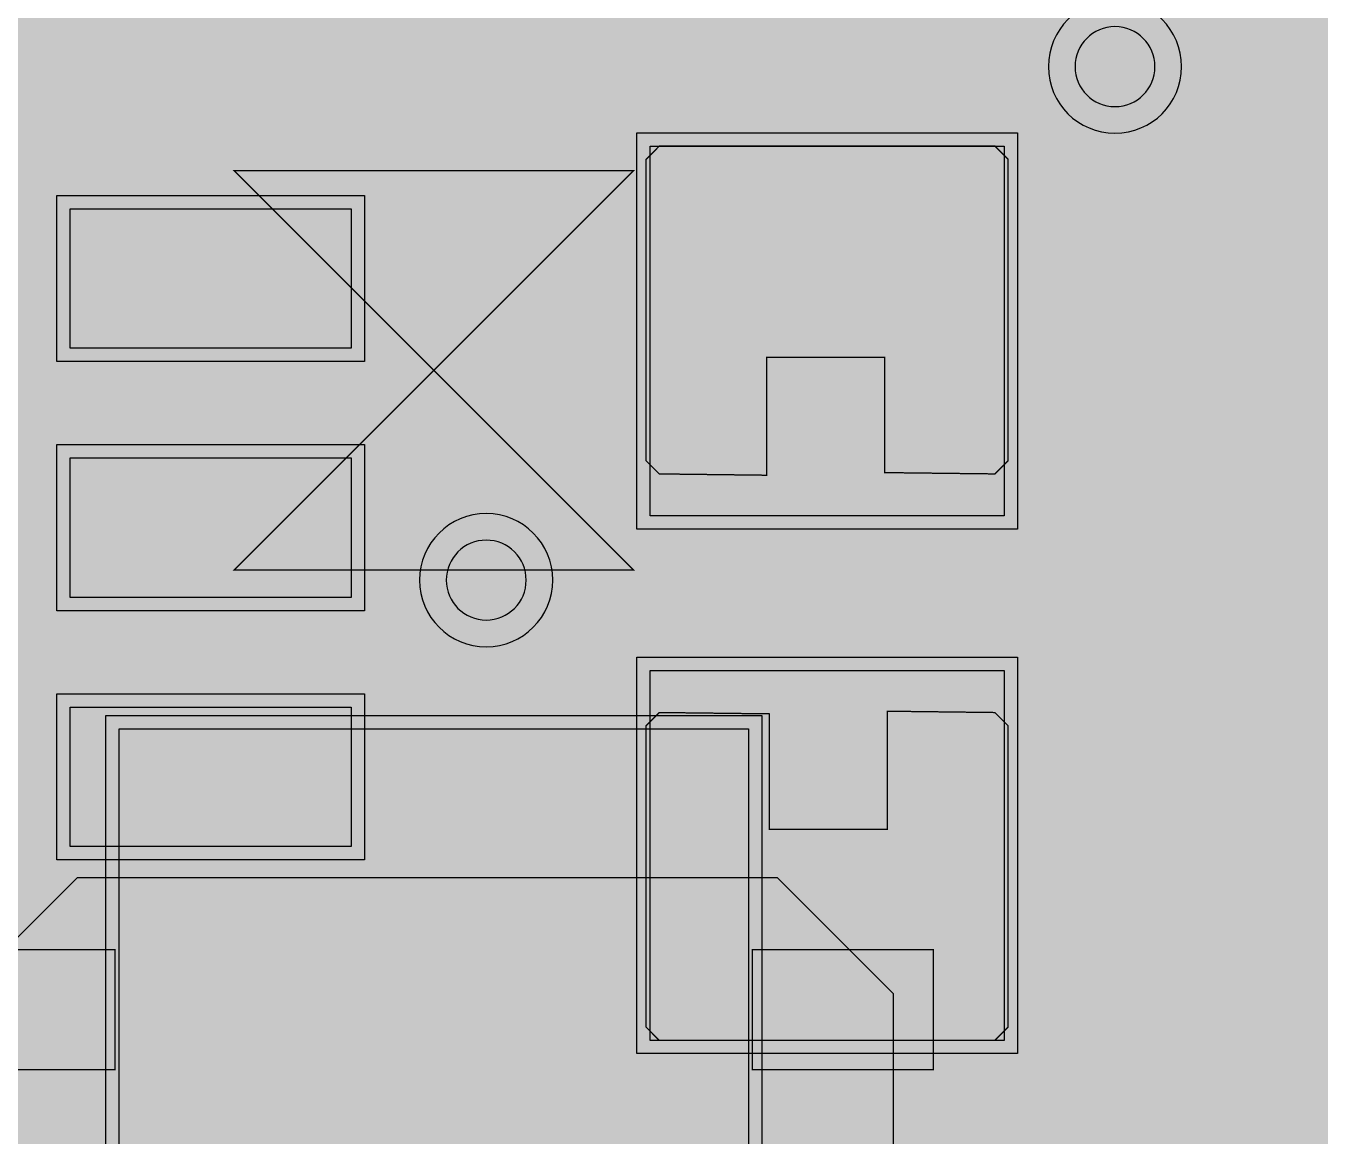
# Model space of a CAD drawing. Header units: millimetres. Extents: x -61 to 56, y -72 to 70.
# Drawn here: x -38.556 to -33.62, y -40.82 to -36.587 of the extents above; entities that cross this region are included whole.
import ezdxf

# ---------------------------------------------------------------- set-up
doc = ezdxf.new("R2010")
doc.units = ezdxf.units.MM
doc.header["$MEASUREMENT"] = 0
for name, color, linetype, true_color in [('02GND', 7, 'Continuous', 0x999966), ('03POWER', 7, 'Continuous', 0x008000), ('Bottom-Layer', 7, 'Continuous', 0x0000ff), ('Bottom-Paste-Mask-Layer', 7, 'Continuous', 0x800000), ('Bottom-Silkscreen-Layer', 7, 'Continuous', 0x66cc33), ('Bottom-Solder-Mask-Layer', 7, 'Continuous', 0xaa00ff), ('Document-Layer', 7, 'Continuous', 0xffffff), ('Hole-Layer', 7, 'Continuous', 0x222222), ('Multi-Layer', 7, 'Continuous', 0xc0c0c0), ('Top-Layer', 7, 'Continuous', 0xff0000), ('Top-Paste-Mask-Layer', 7, 'Continuous', 0x808080), ('Top-Silkscreen-Layer', 7, 'Continuous', 0xffcc00), ('Top-Solder-Mask-Layer', 7, 'Continuous', 0x800080)]:
    doc.layers.add(name, color=color, linetype=linetype, true_color=true_color)

msp = doc.modelspace()

# ---------------------------------------------------------------- hatches: boundary and pattern name
at = {"layer": '02GND'}
msp.add_hatch(color=256, dxfattribs=at).paths.add_polyline_path([(-49.642, 52.1533), (49.642, 52.1533), (49.642, -62.142), (-49.642, -62.142)])
at = {"layer": '03POWER'}
for points in [[(48.499, -56.0416), (48.5811, -56.3479), (48.8055, -56.572), (49.112, -56.6537), (49.4182, -56.5711), (49.642, -56.3464), (49.642, -62.142), (44.1922, -62.142), (44.3927, -61.9566), (44.4927, -61.7025), (44.4722, -61.4302), (45.1891, -61.7036), (45.9498, -61.8043), (46.7131, -61.7268), (47.438, -61.4754), (48.0854, -61.0636), (48.6204, -60.5136), (49.0141, -59.855), (49.2453, -59.1234), (49.3016, -58.3582), (49.1799, -57.6006), (48.8867, -56.8916), (48.438, -56.2692), (47.8578, -55.7672), (47.1774, -55.4124), (46.4336, -55.2241), (45.6664, -55.2125), (44.9172, -55.378), (44.2264, -55.7119), (43.6312, -56.1961), (43.1637, -56.8045), (42.8491, -57.5043), (42.7044, -58.2579), (42.7374, -59.0244), (42.9463, -59.7627), (43.3198, -60.433), (43.8378, -60.999), (-43.3618, -60.999), (-43.6207, -61.0564), (-43.831, -61.218), (-43.9533, -61.4534), (-43.9644, -61.7184), (-43.8625, -61.9632), (-43.6666, -62.142), (-49.642, -62.142), (-49.642, -56.5819), (-49.4335, -56.7975), (-49.1476, -56.8882), (-48.8529, -56.8322), (-49.1622, -57.5412), (-49.2982, -58.3027), (-49.2534, -59.075), (-49.0303, -59.8157), (-48.6412, -60.4842), (-48.1072, -61.0439), (-47.4578, -61.4642), (-46.7284, -61.722), (-45.9591, -61.8032), (-45.1921, -61.7032), (-44.4692, -61.4277), (-43.8302, -60.9917), (-43.3101, -60.4191), (-42.9374, -59.7413), (-42.7325, -58.9953), (-42.7065, -58.2222), (-42.8611, -57.4642), (-43.1876, -56.763), (-43.6682, -56.1568), (-44.2766, -55.679), (-44.9793, -55.3557), (-45.738, -55.2047), (-46.511, -55.2341), (-47.256, -55.4425), (-47.9321, -55.8184), (-48.5023, -56.3411), (-48.4998, -56.3091), (-48.499, -56.2771), (-48.499, 51.315), (-19.4026, 51.315), (-19.6295, 51.1437), (-19.7546, 50.8885), (-19.7509, 50.6043), (-19.6192, 50.3524), (-19.388, 50.1871), (-19.6578, 49.9772), (-19.7729, 49.6553), (-19.6975, 49.3219), (-19.4552, 49.0809), (-19.6839, 48.8583), (-19.7695, 48.5508), (-19.6886, 48.242), (-19.4633, 48.0159), (-19.1548, 47.934), (-18.847, 48.0185), (-18.6236, 48.2465), (-18.5453, 48.5559), (-18.6335, 48.8627), (-18.8641, 49.0834), (-18.625, 49.3243), (-18.5509, 49.6555), (-18.6646, 49.9752), (-18.9312, 50.1853), (-18.6981, 50.3494), (-18.5646, 50.6015), (-18.5597, 50.8866), (-18.6846, 51.143), (-18.9121, 51.315), (48.4255, 51.315), (48.499, 51.2415)], [(-38.0945, -35.795), (-38.3361, -35.5878), (-38.6491, -35.5299), (-38.9489, -35.637), (-39.1543, -35.8801), (-39.2099, -36.1936), (-39.522, -36.1311), (-39.8233, -36.2338), (-40.0323, -36.4739), (-40.0925, -36.7865), (-39.9875, -37.087), (-39.7459, -37.2942), (-39.4329, -37.3521), (-39.1332, -37.245), (-38.9277, -37.0019), (-38.8721, -36.6884), (-38.56, -36.7509), (-38.2587, -36.6482), (-38.0497, -36.4081), (-37.9896, -36.0955)], [(-33.8777, -37.058), (-33.79, -36.7275), (-33.8932, -36.4015), (-34.1551, -36.1818), (-34.4941, -36.1368), (-34.8043, -36.2806), (-34.8219, -35.9391), (-35.0199, -35.6603), (-35.3365, -35.5312), (-35.673, -35.5921), (-35.9243, -35.824), (-36.012, -36.1545), (-35.9088, -36.4805), (-35.6469, -36.7002), (-35.3079, -36.7452), (-34.9977, -36.6014), (-34.9801, -36.9429), (-34.7821, -37.2217), (-34.4655, -37.3508), (-34.129, -37.2899)], [(-37.4122, -38.7001), (-37.3302, -39.0061), (-37.1061, -39.2302), (-36.8001, -39.3122), (-36.494, -39.2302), (-36.2699, -39.0061), (-36.1879, -38.7001), (-36.2699, -38.394), (-36.494, -38.1699), (-36.8001, -38.0879), (-37.1061, -38.1699), (-37.3302, -38.394)]]:
    msp.add_hatch(color=256, dxfattribs=at).paths.add_polyline_path(points)
at = {"layer": 'Bottom-Layer'}
for points in [[(-49.642, -62.142), (-49.642, 52.1533), (49.642, 52.1533), (49.642, -62.142)], [(-41.98, -38.7919), (-42.3738, -38.7919), (-42.6287, -38.7017), (-42.8991, -38.7067), (-43.1504, -38.8063), (-43.3032, -38.8967), (-43.3937, -39.0495), (-43.479, -39.2418), (-43.5082, -39.4501), (-43.5082, -40.8094), (-45.4677, -40.8094), (-45.6048, -40.8367), (-45.721, -40.9143), (-47.6625, -42.8559), (-47.7402, -42.9721), (-47.7674, -43.1091), (-47.7674, -44.3235), (-47.7402, -44.4606), (-47.6625, -44.5768), (-47.5106, -44.7287), (-47.3944, -44.8063), (-47.2574, -44.8336), (-36.7378, -44.8336), (-36.6007, -44.8063), (-36.4846, -44.7287), (-34.9899, -43.234), (-34.9123, -43.1179), (-34.885, -42.9808), (-34.885, -41.3962), (-34.9123, -41.2591), (-34.9899, -41.1429), (-35.0919, -41.0409), (-35.0919, -40.8132), (-34.8251, -40.8132), (-34.646, -40.7652), (-34.5149, -40.6342), (-34.4669, -40.4551), (-34.4669, -39.0451), (-34.5081, -38.8784), (-34.622, -38.7501), (-34.5081, -38.6217), (-34.4669, -38.4551), (-34.4669, -37.0451), (-34.5149, -36.866), (-34.646, -36.7349), (-34.8251, -36.6869), (-36.1751, -36.6869), (-36.3541, -36.7349), (-36.4852, -36.866), (-36.5332, -37.0451), (-36.5332, -37.3403), (-36.9568, -37.3403), (-36.9568, -37.2841), (-37.0048, -37.105), (-37.1359, -36.974), (-37.315, -36.926), (-38.387, -36.926), (-38.5661, -36.974), (-38.6971, -37.105), (-38.7451, -37.2841), (-38.7451, -37.8161), (-38.745, -37.8266), (-38.7445, -37.837), (-39.255, -37.3265), (-39.255, -37.2841), (-39.303, -37.105), (-39.4341, -36.974), (-39.6132, -36.926), (-40.6852, -36.926), (-40.8643, -36.974), (-40.9953, -37.105), (-41.0433, -37.2841), (-41.0433, -37.8161), (-41.0261, -37.9259), (-40.976, -38.0251), (-40.9813, -38.0326), (-40.9864, -38.0403), (-41.4097, -38.0403), (-41.6219, -37.8281), (-41.6219, -37.2501), (-41.6698, -37.071), (-41.8009, -36.94), (-41.98, -36.892), (-43.05, -36.892), (-43.2291, -36.94), (-43.3602, -37.071), (-43.4082, -37.2501), (-43.4082, -37.8501), (-43.3602, -38.0292), (-43.2291, -38.1603), (-43.05, -38.2083), (-42.5421, -38.2083), (-41.9577, -38.7926), (-41.9689, -38.7921)], [(-36.1751, -37.0451), (-34.8251, -37.0451), (-34.8251, -38.4551), (-36.1751, -38.4551)], [(-38.387, -37.2841), (-37.315, -37.2841), (-37.315, -37.8161), (-38.387, -37.8161)], [(-38.387, -38.1743), (-37.9672, -38.1743), (-37.8403, -38.2379), (-37.7001, -38.2598), (-36.5332, -38.2598), (-36.5332, -38.4551), (-36.4921, -38.6217), (-36.3782, -38.7501), (-36.4921, -38.8784), (-36.5332, -39.0451), (-36.5332, -40.4551), (-36.446, -40.6893), (-36.2269, -40.8094), (-37.8919, -40.8094), (-37.8919, -40.2106), (-37.7556, -40.0742), (-37.315, -40.0742), (-37.1359, -40.0262), (-37.0048, -39.8951), (-36.9568, -39.716), (-36.9568, -39.184), (-37.0048, -39.005), (-37.1359, -38.8739), (-37.315, -38.8259), (-38.1556, -38.8259), (-38.2919, -38.6896), (-38.2919, -38.5001), (-38.3226, -38.3263), (-38.4108, -38.1735), (-38.3989, -38.1741)], [(-38.387, -38.2341), (-37.315, -38.2341), (-37.315, -38.7661), (-38.387, -38.7661)], [(-36.1751, -39.0451), (-34.8251, -39.0451), (-34.8251, -40.4551), (-36.1751, -40.4551)], [(-38.387, -39.184), (-37.315, -39.184), (-37.315, -39.716), (-38.387, -39.716)]]:
    msp.add_hatch(color=256, dxfattribs=at).paths.add_polyline_path(points)
at = {"layer": 'Bottom-Paste-Mask-Layer'}
for points in [[(-34.8601, -37.0451), (-34.8101, -37.0951), (-34.8101, -38.2451), (-34.8601, -38.2951), (-35.28, -38.2901), (-35.28, -37.8501), (-35.73, -37.8501), (-35.73, -38.3001), (-36.1401, -38.2951), (-36.1901, -38.2451), (-36.1901, -37.0951), (-36.1401, -37.0451)], [(-34.8601, -37.0451), (-34.8101, -37.0951), (-34.8101, -38.2451), (-34.8601, -38.2951), (-35.28, -38.2901), (-35.28, -37.8501), (-35.73, -37.8501), (-35.73, -38.3001), (-36.1401, -38.2951), (-36.1901, -38.2451), (-36.1901, -37.0951), (-36.1401, -37.0451)], [(-38.387, -37.2841), (-37.315, -37.2841), (-37.315, -37.8161), (-38.387, -37.8161)], [(-38.387, -38.2341), (-37.315, -38.2341), (-37.315, -38.7661), (-38.387, -38.7661)], [(-38.387, -39.184), (-37.315, -39.184), (-37.315, -39.716), (-38.387, -39.716)], [(-36.1401, -40.4551), (-36.1901, -40.405), (-36.1901, -39.255), (-36.1401, -39.205), (-35.7201, -39.21), (-35.7201, -39.65), (-35.2701, -39.65), (-35.2701, -39.2), (-34.8601, -39.205), (-34.8101, -39.255), (-34.8101, -40.405), (-34.8601, -40.4551)], [(-36.1401, -40.4551), (-36.1901, -40.405), (-36.1901, -39.255), (-36.1401, -39.205), (-35.7201, -39.21), (-35.7201, -39.65), (-35.2701, -39.65), (-35.2701, -39.2), (-34.8601, -39.205), (-34.8101, -39.255), (-34.8101, -40.405), (-34.8601, -40.4551)]]:
    msp.add_hatch(color=256, dxfattribs=at).paths.add_polyline_path(points)
at = {"layer": 'Bottom-Solder-Mask-Layer'}
for points in [[(-36.2259, -36.9943), (-34.7743, -36.9943), (-34.7743, -38.5059), (-36.2259, -38.5059)], [(-38.4378, -37.2333), (-37.2642, -37.2333), (-37.2642, -37.8669), (-38.4378, -37.8669)], [(-38.4378, -38.1833), (-37.2642, -38.1833), (-37.2642, -38.8169), (-38.4378, -38.8169)], [(-36.2259, -38.9943), (-34.7743, -38.9943), (-34.7743, -40.5059), (-36.2259, -40.5059)], [(-38.4378, -39.1332), (-37.2642, -39.1332), (-37.2642, -39.7668), (-38.4378, -39.7668)]]:
    msp.add_hatch(color=256, dxfattribs=at).paths.add_polyline_path(points)
at = {"layer": 'Document-Layer'}
for points in [[(-36.2381, -37.1381), (-37.0001, -37.9001), (-37.7621, -37.1381)], [(-36.2381, -37.1381), (-37.0001, -37.9001), (-37.7621, -37.1381)], [(-36.2381, -38.6621), (-37.7621, -38.6621), (-37.0001, -37.9001)], [(-36.2381, -38.6621), (-37.7621, -38.6621), (-37.0001, -37.9001)]]:
    msp.add_hatch(color=256, dxfattribs=at).paths.add_polyline_path(points)
at = {"layer": 'Top-Layer'}
for points in [[(-49.642, -62.142), (-49.642, 52.1533), (49.642, 52.1533), (49.642, -62.142)], [(-44.9433, -39.6141), (-44.8953, -39.7931), (-44.7642, -39.9242), (-44.5852, -39.9722), (-43.1002, -39.9722), (-42.9211, -39.9242), (-42.79, -39.7931), (-42.742, -39.6141), (-42.742, -39.3092), (-40.6758, -37.243), (-39.7082, -38.2106), (-39.7082, -39.0587), (-39.8024, -39.2907), (-39.7958, -39.541), (-39.6895, -39.7677), (-39.5014, -39.9329), (-39.2629, -40.009), (-39.0138, -39.9832), (-39.0815, -40.0942), (-39.105, -40.222), (-39.105, -44.3507), (-39.0571, -44.5297), (-38.926, -44.6608), (-38.7469, -44.7088), (-35.2488, -44.7088), (-35.1118, -44.6816), (-34.9957, -44.6041), (-34.9938, -44.6022), (-34.9161, -44.4859), (-34.8888, -44.3488), (-34.8888, -40.2776), (-34.916, -40.1405), (-34.9936, -40.0244), (-35.437, -39.581), (-35.4395, -39.5785), (-35.4419, -39.5762), (-35.4419, -39.2672), (-35.4899, -39.0882), (-35.621, -38.9571), (-35.8001, -38.9091), (-38.2001, -38.9091), (-38.3791, -38.9571), (-38.5102, -39.0882), (-38.5582, -39.2672), (-38.5582, -39.5365), (-38.5864, -39.5574), (-38.6124, -39.581), (-38.6166, -39.5852), (-38.5941, -39.3133), (-38.6919, -39.0587), (-38.6919, -38.0001), (-38.7306, -37.8056), (-38.8408, -37.6408), (-39.9572, -36.5243), (-38.4165, -34.9836), (-38.1763, -34.6241), (-38.0919, -34.2001), (-38.1763, -33.776), (-38.4165, -33.4165), (-38.776, -33.1763), (-39.2001, -33.0919), (-39.6241, -33.1763), (-39.9837, -33.4165), (-41.9837, -35.4165), (-43.7669, -37.1997), (-44.3733, -36.5933), (-44.6517, -36.4073), (-44.9801, -36.3419), (-46.0001, -36.3419), (-46.3724, -36.4269), (-46.671, -36.665), (-46.8367, -37.0091), (-46.8367, -37.391), (-46.671, -37.7351), (-46.3724, -37.9732), (-46.0001, -38.0582), (-45.3355, -38.0582), (-44.9433, -38.4504)], [(-35.8001, -41.3147), (-38.2001, -41.3147), (-38.2001, -39.2672), (-35.8001, -39.2672)], [(-38.7469, -44.3507), (-38.7469, -40.222), (-38.3591, -39.8342), (-35.6903, -39.8342), (-35.2469, -40.2776), (-35.2469, -44.3488), (-35.2488, -44.3507)]]:
    msp.add_hatch(color=256, dxfattribs=at).paths.add_polyline_path(points)
at = {"layer": 'Top-Paste-Mask-Layer'}
msp.add_hatch(color=256, dxfattribs=at).paths.add_polyline_path([(-35.8001, -41.3147), (-38.2001, -41.3147), (-38.2001, -39.2672), (-35.8001, -39.2672)])
at = {"layer": 'Top-Silkscreen-Layer'}
for points in [[(-36.2381, -37.1381), (-37.0001, -37.9001), (-37.7621, -37.1381)], [(-36.2381, -37.1381), (-37.0001, -37.9001), (-37.7621, -37.1381)], [(-36.2381, -38.6621), (-37.7621, -38.6621), (-37.0001, -37.9001)], [(-36.2381, -38.6621), (-37.7621, -38.6621), (-37.0001, -37.9001)], [(-38.9051, -40.5671), (-38.9051, -40.1099), (-38.2156, -40.1099), (-38.2156, -40.5671)], [(-38.9051, -40.5671), (-38.9051, -40.1099), (-38.2156, -40.1099), (-38.2156, -40.5671)], [(-35.0951, -40.5671), (-35.7846, -40.5671), (-35.7846, -40.1099), (-35.0951, -40.1099)], [(-35.0951, -40.5671), (-35.7846, -40.5671), (-35.7846, -40.1099), (-35.0951, -40.1099)]]:
    msp.add_hatch(color=256, dxfattribs=at).paths.add_polyline_path(points)
at = {"layer": 'Top-Solder-Mask-Layer'}
msp.add_hatch(color=256, dxfattribs=at).paths.add_polyline_path([(-35.7493, -41.3655), (-38.2509, -41.3655), (-38.2509, -39.2164), (-35.7493, -39.2164)])

# ---------------------------------------------------------------- linework, layer by layer
at = {"layer": '03POWER', "const_width": 0.0508}
for points in [[(-38.0945, -35.795), (-38.3361, -35.5878), (-38.6491, -35.5299), (-38.9489, -35.637), (-39.1543, -35.8801), (-39.2099, -36.1936), (-39.522, -36.1311), (-39.8233, -36.2338), (-40.0323, -36.4739), (-40.0925, -36.7865), (-39.9875, -37.087), (-39.7459, -37.2942), (-39.4329, -37.3521), (-39.1332, -37.245), (-38.9277, -37.0019), (-38.8721, -36.6884), (-38.56, -36.7509), (-38.2587, -36.6482), (-38.0497, -36.4081), (-37.9896, -36.0955)], [(-33.8777, -37.058), (-33.79, -36.7275), (-33.8932, -36.4015), (-34.1551, -36.1818), (-34.4941, -36.1368), (-34.8043, -36.2806), (-34.8219, -35.9391), (-35.0199, -35.6603), (-35.3365, -35.5312), (-35.673, -35.5921), (-35.9243, -35.824), (-36.012, -36.1545), (-35.9088, -36.4805), (-35.6469, -36.7002), (-35.3079, -36.7452), (-34.9977, -36.6014), (-34.9801, -36.9429), (-34.7821, -37.2217), (-34.4655, -37.3508), (-34.129, -37.2899)], [(-37.4122, -38.7001), (-37.3302, -39.0061), (-37.1061, -39.2302), (-36.8001, -39.3122), (-36.494, -39.2302), (-36.2699, -39.0061), (-36.1879, -38.7001), (-36.2699, -38.394), (-36.494, -38.1699), (-36.8001, -38.0879), (-37.1061, -38.1699), (-37.3302, -38.394)]]:
    msp.add_lwpolyline(points, close=True, dxfattribs=at)
at = {"layer": 'Bottom-Layer'}
for points, const_width in [([(-35.0919, -41.0409), (-35.0919, -40.8132), (-34.8251, -40.8132), (-34.646, -40.7652), (-34.5149, -40.6342), (-34.4669, -40.4551), (-34.4669, -39.0451), (-34.5081, -38.8784), (-34.622, -38.7501), (-34.5081, -38.6217), (-34.4669, -38.4551), (-34.4669, -37.0451), (-34.5149, -36.866), (-34.646, -36.7349), (-34.8251, -36.6869), (-36.1751, -36.6869), (-36.3541, -36.7349), (-36.4852, -36.866), (-36.5332, -37.0451), (-36.5332, -37.3403), (-36.9568, -37.3403), (-36.9568, -37.2841), (-37.0048, -37.105), (-37.1359, -36.974), (-37.315, -36.926), (-38.387, -36.926), (-38.5661, -36.974), (-38.6971, -37.105)], 0.0508), ([(-37.9001, -37.6001), (-37.7001, -37.8001)], 0.2032), ([(-37.7001, -37.8001), (-35.5001, -37.8001)], 0.2032), ([(-37.3151, -38.7001), (-36.8001, -38.7001)], 0.4), ([(-38.8001, -38.9001), (-38.2001, -39.5001)], 0.3), ([(-37.9001, -39.5001), (-38.4001, -40.0001)], 0.3), ([(-38.2001, -39.5001), (-37.9001, -39.5001)], 0.3), ([(-35.5001, -39.8001), (-35.6001, -39.9001)], 0.3), ([(-35.6001, -39.9001), (-35.6001, -41.5001)], 0.3), ([(-38.4001, -40.0001), (-38.4001, -41.5001)], 0.3)]:
    msp.add_lwpolyline(points, dxfattribs=dict(at, const_width=const_width))
for points in [[(-36.1751, -37.0451), (-34.8251, -37.0451), (-34.8251, -38.4551), (-36.1751, -38.4551)], [(-38.387, -37.2841), (-37.315, -37.2841), (-37.315, -37.8161), (-38.387, -37.8161)], [(-38.387, -38.2341), (-37.315, -38.2341), (-37.315, -38.7661), (-38.387, -38.7661)], [(-36.1751, -39.0451), (-34.8251, -39.0451), (-34.8251, -40.4551), (-36.1751, -40.4551)], [(-38.387, -39.184), (-37.315, -39.184), (-37.315, -39.716), (-38.387, -39.716)]]:
    msp.add_lwpolyline(points, close=True, dxfattribs=at)
at = {"layer": 'Bottom-Layer', "const_width": 0.0508}
msp.add_lwpolyline([(-38.387, -38.1743), (-37.9672, -38.1743), (-37.8403, -38.2379), (-37.7001, -38.2598), (-36.5332, -38.2598), (-36.5332, -38.4551), (-36.4921, -38.6217), (-36.3782, -38.7501), (-36.4921, -38.8784), (-36.5332, -39.0451), (-36.5332, -40.4551), (-36.446, -40.6893), (-36.2269, -40.8094), (-37.8919, -40.8094), (-37.8919, -40.2106), (-37.7556, -40.0742), (-37.315, -40.0742), (-37.1359, -40.0262), (-37.0048, -39.8951), (-36.9568, -39.716), (-36.9568, -39.184), (-37.0048, -39.005), (-37.1359, -38.8739), (-37.315, -38.8259), (-38.1556, -38.8259), (-38.2919, -38.6896), (-38.2919, -38.5001), (-38.3226, -38.3263), (-38.4108, -38.1735), (-38.3989, -38.1741)], close=True, dxfattribs=at)
at = {"layer": 'Bottom-Paste-Mask-Layer', "const_width": 0.00508}
for points in [[(-34.8601, -37.0451), (-34.8101, -37.0951), (-34.8101, -38.2451), (-34.8601, -38.2951), (-35.28, -38.2901), (-35.28, -37.8501), (-35.73, -37.8501), (-35.73, -38.3001), (-36.1401, -38.2951), (-36.1901, -38.2451), (-36.1901, -37.0951), (-36.1401, -37.0451)], [(-34.8601, -37.0451), (-34.8101, -37.0951), (-34.8101, -38.2451), (-34.8601, -38.2951), (-35.28, -38.2901), (-35.28, -37.8501), (-35.73, -37.8501), (-35.73, -38.3001), (-36.1401, -38.2951), (-36.1901, -38.2451), (-36.1901, -37.0951), (-36.1401, -37.0451)], [(-36.1401, -40.4551), (-36.1901, -40.405), (-36.1901, -39.255), (-36.1401, -39.205), (-35.7201, -39.21), (-35.7201, -39.65), (-35.2701, -39.65), (-35.2701, -39.2), (-34.8601, -39.205), (-34.8101, -39.255), (-34.8101, -40.405), (-34.8601, -40.4551)], [(-36.1401, -40.4551), (-36.1901, -40.405), (-36.1901, -39.255), (-36.1401, -39.205), (-35.7201, -39.21), (-35.7201, -39.65), (-35.2701, -39.65), (-35.2701, -39.2), (-34.8601, -39.205), (-34.8101, -39.255), (-34.8101, -40.405), (-34.8601, -40.4551)]]:
    msp.add_lwpolyline(points, close=True, dxfattribs=at)
at = {"layer": 'Bottom-Paste-Mask-Layer'}
for points in [[(-38.387, -37.2841), (-37.315, -37.2841), (-37.315, -37.8161), (-38.387, -37.8161)], [(-38.387, -38.2341), (-37.315, -38.2341), (-37.315, -38.7661), (-38.387, -38.7661)], [(-38.387, -39.184), (-37.315, -39.184), (-37.315, -39.716), (-38.387, -39.716)]]:
    msp.add_lwpolyline(points, close=True, dxfattribs=at)
at = {"layer": 'Bottom-Silkscreen-Layer', "const_width": 0.3}
msp.add_lwpolyline([(-37.8487, -36.8318, 1), (-37.5485, -36.8318, 1)], format="xyb", close=True, dxfattribs=at)
msp.add_lwpolyline([(-37.8487, -36.8318, 1), (-37.5485, -36.8318, 1)], format="xyb", close=True, dxfattribs=at)
at = {"layer": 'Bottom-Silkscreen-Layer', "const_width": 0.1524}
for points in [[(-36.2513, -36.7865, 0.414), (-36.4037, -36.9389)], [(-36.2513, -36.7865, 0.414), (-36.4037, -36.9389)], [(-34.5965, -36.9389, 0.414), (-34.7489, -36.7865)], [(-34.5965, -36.9389, 0.414), (-34.7489, -36.7865)], [(-36.2513, -40.7137, -0.414), (-36.4037, -40.5613)], [(-36.2513, -40.7137, -0.414), (-36.4037, -40.5613)], [(-34.5965, -40.5613, -0.414), (-34.7489, -40.7137)], [(-34.5965, -40.5613, -0.414), (-34.7489, -40.7137)]]:
    msp.add_lwpolyline(points, format="xyb", dxfattribs=at)
for points in [[(-34.7489, -36.7865), (-36.2513, -36.7865)], [(-34.7489, -36.7865), (-36.2513, -36.7865)], [(-36.4037, -36.9389), (-36.4037, -38.3489)], [(-36.4037, -36.9389), (-36.4037, -38.3489)], [(-34.5965, -38.3489), (-34.5965, -36.9389)], [(-34.5965, -38.3489), (-34.5965, -36.9389)], [(-38.1109, -36.9609), (-39.8893, -36.9609)], [(-38.1109, -36.9609), (-39.8893, -36.9609)], [(-36.4037, -40.5613), (-36.4037, -39.1513)], [(-36.4037, -40.5613), (-36.4037, -39.1513)], [(-34.5965, -39.1513), (-34.5965, -40.5613)], [(-34.5965, -39.1513), (-34.5965, -40.5613)], [(-38.1109, -40.0393), (-39.8893, -40.0393)], [(-38.1109, -40.0393), (-39.8893, -40.0393)], [(-34.7489, -40.7137), (-36.2513, -40.7137)], [(-34.7489, -40.7137), (-36.2513, -40.7137)]]:
    msp.add_lwpolyline(points, dxfattribs=at)
at = {"layer": 'Bottom-Solder-Mask-Layer'}
for points in [[(-36.2259, -36.9943), (-34.7743, -36.9943), (-34.7743, -38.5059), (-36.2259, -38.5059)], [(-38.4378, -37.2333), (-37.2642, -37.2333), (-37.2642, -37.8669), (-38.4378, -37.8669)], [(-38.4378, -38.1833), (-37.2642, -38.1833), (-37.2642, -38.8169), (-38.4378, -38.8169)], [(-36.2259, -38.9943), (-34.7743, -38.9943), (-34.7743, -40.5059), (-36.2259, -40.5059)], [(-38.4378, -39.1332), (-37.2642, -39.1332), (-37.2642, -39.7668), (-38.4378, -39.7668)]]:
    msp.add_lwpolyline(points, close=True, dxfattribs=at)
at = {"layer": 'Document-Layer', "const_width": 0.00508}
for points in [[(-36.2381, -37.1381), (-37.0001, -37.9001), (-37.7621, -37.1381)], [(-36.2381, -37.1381), (-37.0001, -37.9001), (-37.7621, -37.1381)], [(-36.2381, -38.6621), (-37.7621, -38.6621), (-37.0001, -37.9001)], [(-36.2381, -38.6621), (-37.7621, -38.6621), (-37.0001, -37.9001)]]:
    msp.add_lwpolyline(points, close=True, dxfattribs=at)
at = {"layer": 'Document-Layer', "const_width": 0.2}
msp.add_lwpolyline([(-37.4202, -37.5801, 1), (-37.22, -37.5801, 1)], format="xyb", close=True, dxfattribs=at)
msp.add_lwpolyline([(-37.4202, -37.5801, 1), (-37.22, -37.5801, 1)], format="xyb", close=True, dxfattribs=at)
at = {"layer": 'Hole-Layer'}
msp.add_lwpolyline([(-34.5544, -36.7419, 1), (-34.2494, -36.7419, 1)], format="xyb", close=True, dxfattribs=at)
msp.add_lwpolyline([(-36.9525, -38.7001, 1), (-36.6477, -38.7001), (-36.6477, -38.7001, 1), (-36.9525, -38.7001)], format="xyb", dxfattribs=at)
at = {"layer": 'Multi-Layer'}
for points in [[(-34.6559, -36.7419, 1), (-34.1479, -36.7419, 1)], [(-37.0541, -38.7001, 1), (-36.5461, -38.7001, 1)]]:
    msp.add_lwpolyline(points, format="xyb", close=True, dxfattribs=at)
at = {"layer": 'Top-Layer', "const_width": 0.0508}
msp.add_lwpolyline([(-34.8888, -44.3488), (-34.8888, -40.2776), (-34.916, -40.1405), (-34.9936, -40.0244), (-35.437, -39.581), (-35.4395, -39.5785), (-35.4419, -39.5762), (-35.4419, -39.2672), (-35.4899, -39.0882), (-35.621, -38.9571), (-35.8001, -38.9091), (-38.2001, -38.9091), (-38.3791, -38.9571), (-38.5102, -39.0882), (-38.5582, -39.2672), (-38.5582, -39.5365), (-38.5864, -39.5574)], dxfattribs=at)
at = {"layer": 'Top-Layer'}
msp.add_lwpolyline([(-35.8001, -41.3147), (-38.2001, -41.3147), (-38.2001, -39.2672), (-35.8001, -39.2672)], close=True, dxfattribs=at)
at = {"layer": 'Top-Layer', "const_width": 0.00508}
msp.add_lwpolyline([(-38.7469, -44.3507), (-38.7469, -40.222), (-38.3591, -39.8342), (-35.6903, -39.8342), (-35.2469, -40.2776), (-35.2469, -44.3488), (-35.2488, -44.3507)], close=True, dxfattribs=at)
at = {"layer": 'Top-Paste-Mask-Layer'}
msp.add_lwpolyline([(-35.8001, -41.3147), (-38.2001, -41.3147), (-38.2001, -39.2672), (-35.8001, -39.2672)], close=True, dxfattribs=at)
at = {"layer": 'Top-Silkscreen-Layer', "const_width": 0.1524}
msp.add_lwpolyline([(-35.0951, -35.2331), (-35.1097, -40.4994)], dxfattribs=at)
msp.add_lwpolyline([(-35.0951, -35.2331), (-35.1097, -40.4994)], dxfattribs=at)
at = {"layer": 'Top-Silkscreen-Layer', "const_width": 0.00508}
for points in [[(-36.2381, -37.1381), (-37.0001, -37.9001), (-37.7621, -37.1381)], [(-36.2381, -37.1381), (-37.0001, -37.9001), (-37.7621, -37.1381)], [(-36.2381, -38.6621), (-37.7621, -38.6621), (-37.0001, -37.9001)], [(-36.2381, -38.6621), (-37.7621, -38.6621), (-37.0001, -37.9001)], [(-38.9051, -40.5671), (-38.9051, -40.1099), (-38.2156, -40.1099), (-38.2156, -40.5671)], [(-38.9051, -40.5671), (-38.9051, -40.1099), (-38.2156, -40.1099), (-38.2156, -40.5671)], [(-35.0951, -40.5671), (-35.7846, -40.5671), (-35.7846, -40.1099), (-35.0951, -40.1099)], [(-35.0951, -40.5671), (-35.7846, -40.5671), (-35.7846, -40.1099), (-35.0951, -40.1099)]]:
    msp.add_lwpolyline(points, close=True, dxfattribs=at)
at = {"layer": 'Top-Solder-Mask-Layer'}
msp.add_lwpolyline([(-35.7493, -41.3655), (-38.2509, -41.3655), (-38.2509, -39.2164), (-35.7493, -39.2164)], close=True, dxfattribs=at)

doc.saveas('drawing.dxf')
